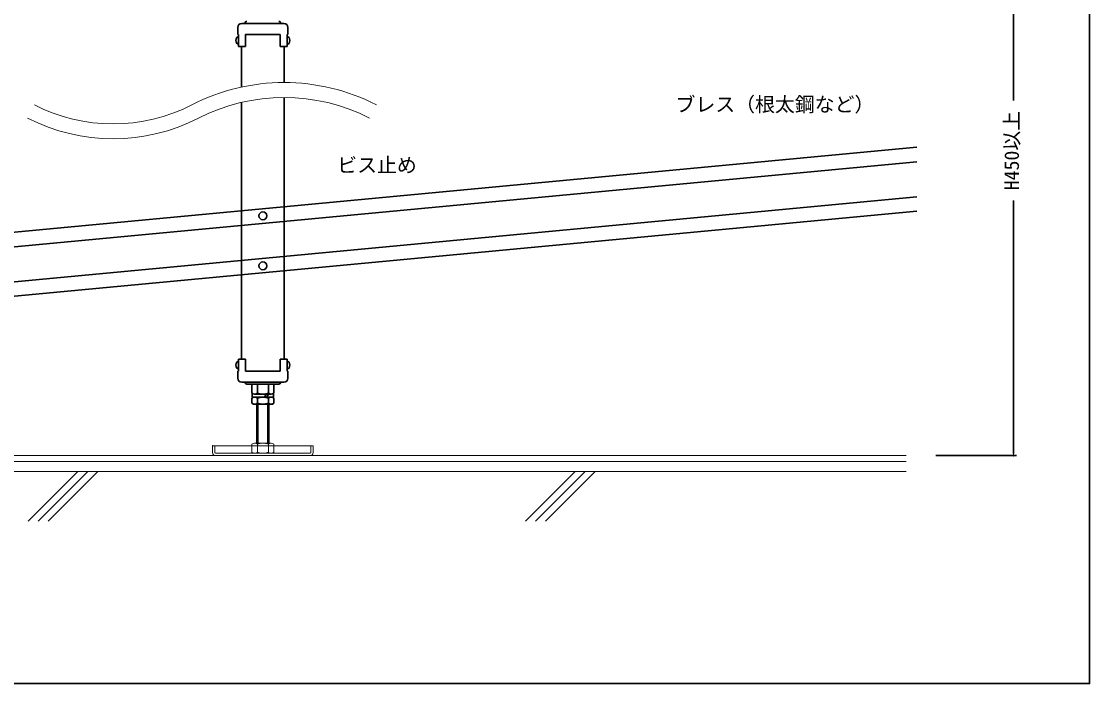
# Model space of a CAD drawing. Units: millimetres, scale not verified. Extents: x -900 to 900, y -600 to 600.
# Drawn here: x -174 to 900, y -600 to 66 of the extents above; entities that cross this region are included whole.
import ezdxf
from ezdxf.enums import TextEntityAlignment as Align

# ---------------------------------------------------------------- set-up
doc = ezdxf.new("R2010")
doc.units = ezdxf.units.MM
doc.header["$LTSCALE"] = 0.5
doc.header["$PDMODE"] = 32
doc.header["$PDSIZE"] = 0.25
doc.linetypes.add('DASHED1', pattern=[1.8, 1.2, -0.6])
for name, color, linetype, lineweight in [('0-0', 7, 'Continuous', 18), ('0-F_HATCH', 9, 'Continuous', 18), ('1-0_KUTAI', 3, 'Continuous', 18), ('1-1_BOUSUI', 1, 'Continuous', 18), ('1-5_0', 6, 'Continuous', 18), ('1-6_MOJI', 7, 'Continuous', 30), ('1-8__1-0_', 4, 'Continuous', 30), ('1-9_躯体と製品', 4, 'Continuous', 30), ('1-A__2-0_', 4, 'Continuous', 30)]:
    doc.layers.add(name, color=color, linetype=linetype, lineweight=lineweight)
doc.styles.add('ＭＳ ゴシック', font='')
doc.styles.get('ＭＳ ゴシック').set_extended_font_data('MS Gothic')

# ---------------------------------------------------------------- blocks, each defined once
blk = doc.blocks.new('_DOT')
at = {"layer": '1-5_0', "color": 7, "lineweight": 20}
for p, q in [((-0.5, 0), (-1, 0)), ((0.25, 0), (-0.25, 0))]:
    blk.add_line(p, q, dxfattribs=at)
blk.add_circle((0, 0), 0.25, dxfattribs=at)

msp = doc.modelspace()

# ---------------------------------------------------------------- linework, layer by layer
at = {"layer": '0-0'}
for p, q in [((18.0603, -367.7197), (18.0603, -360.7501)), ((18.0603, -360.7501), (119.0747, -360.7501)), ((57.5064, -360.7501), (57.5064, -359.3356)), ((60.2716, -358.3254), (76.8633, -358.3254)), ((63.0369, -360.7501), (63.0369, -359.3356)), ((74.098, -360.7501), (74.098, -359.3356)), ((79.6285, -360.7501), (79.6285, -359.3356)), ((119.0747, -367.7197), (119.0747, -360.7501)), ((116.0441, -370.7502), (21.0907, -370.7502))]:
    msp.add_line(p, q, dxfattribs=at)
at = {"layer": '0-0', "linetype": 'DASHED1'}
for p, q in [((20.3836, -367.7197), (20.3836, -360.7501)), ((57.5064, -367.4167), (57.5064, -360.7501)), ((63.0369, -367.4167), (63.0369, -360.7501)), ((74.098, -367.4167), (74.098, -360.7501)), ((79.6285, -367.4166), (79.6285, -360.7501)), ((116.7513, -367.7197), (116.7513, -360.7501)), ((21.0907, -368.4268), (116.0441, -368.4268))]:
    msp.add_line(p, q, dxfattribs=at)
at = {"layer": '0-0'}
for centre, radius, start, end in [((60.2716, -362.6155), 4.29, 49.86583, 130.13417), ((68.5675, -373.9703), 15.6449, 69.29823, 110.70177), ((76.8633, -362.6155), 4.29, 49.8652, 130.13417), ((21.0907, -367.7197), 3.0304, 180, 270), ((116.0441, -367.7197), 3.0304, 270, 0)]:
    msp.add_arc(centre, radius, start, end, dxfattribs=at)
at = {"layer": '0-0', "linetype": 'DASHED1'}
for centre, radius, start, end in [((21.0907, -367.7197), 0.7071, 180, 270), ((60.2716, -364.1368), 4.29, 229.86583, 310.13417), ((68.5675, -352.7819), 15.6449, 249.29823, 290.70177), ((76.8633, -364.1368), 4.29, 229.86583, 310.13417), ((116.0441, -367.7197), 0.7071, 270, 0)]:
    msp.add_arc(centre, radius, start, end, dxfattribs=at)
at = {"layer": '0-0'}
msp.add_point((18.0603, -360.7501), dxfattribs=at)
at = {"layer": '0-F_HATCH'}
for p, q in [((-167.3557, -436.7502), (-117.3557, -386.7502)), ((-157.3557, -436.7502), (-107.3557, -386.7502)), ((-147.3557, -436.7502), (-97.3557, -386.7502)), ((332.6443, -436.7502), (382.6443, -386.7502)), ((342.6443, -436.7502), (392.6443, -386.7502)), ((352.6443, -436.7502), (402.6443, -386.7502))]:
    msp.add_line(p, q, dxfattribs=at)
for centre, radius, start, end in [((89.9416, -198.8077), 203.1919, 62.80738, 117.19262), ((89.9416, -198.8077), 188.1919, 62.80738, 117.19262), ((-82.0596, 135.9765), 173.1919, 242.80738, 297.19262), ((-82.0596, 135.9765), 188.1919, 242.80738, 297.19262)]:
    msp.add_arc(centre, radius, start, end, dxfattribs=at)
at = {"layer": '1-0_KUTAI'}
msp.add_line((715.3425, -386.7502), (-810.9807, -386.7502), dxfattribs=at)
at = {"layer": '1-1_BOUSUI'}
for p, q in [((715.3425, -370.7502), (-810.9807, -370.7502)), ((715.3425, -376.7502), (-810.9807, -376.7502))]:
    msp.add_line(p, q, dxfattribs=at)
at = {"layer": '1-6_MOJI', "color": 4}
for p, q in [((823.3214, 240.7499), (823.3214, -13.6563)), ((823.3214, -368.7502), (823.3214, -114.3439)), ((745.3425, -370.7502), (826.3214, -370.7502))]:
    msp.add_line(p, q, dxfattribs=at)
msp.add_lwpolyline([(-900, -600), (900, -600), (900, 600), (-900, 600)], close=True, dxfattribs=at)
at = {"layer": '1-8__1-0_'}
for p, q in [((43.3913, 59.8862), (43.3913, 52.6859)), ((47.3913, 63.8862), (68.5913, 63.8859)), ((89.7913, 63.8862), (68.5913, 63.8859)), ((93.7913, 59.8862), (93.7913, 52.6859)), ((44.1263, 50.1859), (43.1962, 50.1859)), ((44.1263, 43.1859), (43.1962, 43.1859)), ((43.3913, 52.6859), (44.1263, 52.6859)), ((44.1263, 52.6859), (44.1263, 40.6859)), ((86.0563, 52.6859), (86.0563, 40.6859)), ((93.0563, 52.6859), (93.0563, 40.6859)), ((93.7913, 52.6859), (93.0563, 52.6859)), ((93.0563, 50.1859), (93.9864, 50.1859)), ((93.0563, 43.1859), (93.9864, 43.1859)), ((44.1263, 40.6859), (51.1263, 40.6859)), ((47.2416, -0.153), (47.2416, 40.6859)), ((93.0563, 40.6859), (86.0563, 40.6859)), ((89.9416, 4.3843), (89.9416, 40.6859)), ((89.9416, -273.6863), (89.9416, -10.6179)), ((47.2416, -273.6863), (47.2416, -15.524)), ((44.1263, -276.1863), (43.1962, -276.1863)), ((44.1263, -273.6863), (51.1263, -273.6863)), ((44.1263, -285.6863), (44.1263, -273.6863)), ((93.0563, -273.6863), (86.0563, -273.6863)), ((86.0563, -285.6863), (86.0563, -273.6863)), ((93.0563, -285.6863), (93.0563, -273.6863)), ((93.0563, -276.1863), (93.9864, -276.1863)), ((44.1263, -283.1863), (43.1962, -283.1863)), ((43.3913, -285.6863), (44.1263, -285.6863)), ((43.3913, -292.8866), (43.3913, -285.6863)), ((93.0563, -283.1863), (93.9864, -283.1863)), ((93.7913, -285.6863), (93.0563, -285.6863)), ((93.7913, -292.8866), (93.7913, -285.6863)), ((47.3913, -296.8866), (68.5913, -296.8863)), ((52.5913, -298.8863), (68.5913, -298.8863)), ((89.7913, -296.8866), (68.5913, -296.8863)), ((84.5913, -298.8863), (68.5913, -298.8863))]:
    msp.add_line(p, q, dxfattribs=at)
for points in [[(86.0563, 52.6859), (51.1263, 52.6859), (51.1263, 40.6859)], [(86.0563, -285.6863), (51.1263, -285.6863), (51.1263, -273.6863)]]:
    msp.add_lwpolyline(points, dxfattribs=at)
for centre, radius, start, end in [((52.5913, 63.8859), 2, 90, 180), ((84.5913, 63.8859), 2, 0, 90), ((47.3913, 59.8862), 4, 90, 180), ((89.7913, 59.8862), 4, 0, 90), ((47.5263, 46.6859), 6, 150, 210), ((43.1962, 49.1859), 1, 90, 150), ((43.1962, 44.1859), 1, 210, 270), ((93.9864, 49.1859), 1, 30, 90), ((93.9864, 44.1859), 1, 270, 330), ((89.6563, 46.6859), 6, 330, 30), ((47.5263, -279.6863), 6, 150, 210), ((43.1962, -277.1863), 1, 90, 150), ((93.9864, -277.1863), 1, 30, 90), ((89.6563, -279.6863), 6, 330, 30), ((43.1962, -282.1863), 1, 210, 270), ((93.9864, -282.1863), 1, 270, 330), ((47.3913, -292.8866), 4, 180, 270), ((52.5913, -296.8863), 2, 180, 270), ((84.5913, -296.8863), 2, 270, 0), ((89.7913, -292.8866), 4, 270, 0)]:
    msp.add_arc(centre, radius, start, end, dxfattribs=at)
at = {"layer": '1-9_躯体と製品'}
for p, q in [((726.2449, -75.2353), (-809.6202, -219.9833)), ((726.2449, -110.3904), (-806.3362, -254.8289)), ((726.2449, -124.9547), (-804.9757, -269.2649))]:
    msp.add_line(p, q, dxfattribs=at)
msp.add_lwpolyline([(726.2449, -60.6711), (-810.9807, -205.5472), (-804.9757, -269.2649)], dxfattribs=at)
for centre in [(68.5674, -129.6586), (68.5674, -179.9304)]:
    msp.add_circle(centre, 4, dxfattribs=at)
at = {"layer": '1-A__2-0_'}
for p, q in [((57.5296, -298.8863), (57.5296, -307.9775)), ((63.0602, -298.8863), (63.0602, -307.9776)), ((74.1213, -298.8863), (74.1213, -307.9776)), ((79.6518, -298.8863), (79.6518, -307.9776)), ((57.8405, -308.9878), (57.8405, -311.9878)), ((76.8866, -308.9878), (60.2949, -308.9878)), ((70.2556, -311.9878), (71.9876, -308.9878)), ((72.5649, -311.9878), (74.297, -308.9878)), ((79.3405, -308.9878), (79.3405, -311.9878)), ((59.0905, -311.9878), (57.6209, -312.8363)), ((57.6209, -312.8363), (57.6209, -318.1393)), ((59.0907, -318.9878), (57.6209, -318.1393)), ((57.8405, -311.9878), (79.3405, -311.9878)), ((78.0905, -311.9878), (59.0905, -311.9878)), ((78.0905, -318.9878), (59.0905, -318.9878)), ((61.6362, -311.9878), (63.1058, -312.8363)), ((61.6362, -318.9878), (63.1057, -318.1393)), ((62.5298, -318.9878), (62.5298, -358.3254)), ((63.1058, -312.8363), (63.1058, -318.1393)), ((63.54, -358.3254), (63.54, -318.9878)), ((73.6413, -358.3254), (73.6413, -318.9878)), ((75.545, -311.9878), (74.0754, -312.8363)), ((74.0754, -312.8363), (74.0754, -318.1393)), ((75.5451, -318.9878), (74.0755, -318.1393)), ((74.6516, -318.9878), (74.6516, -358.3254)), ((78.0907, -311.9877), (79.5603, -312.8363)), ((78.0907, -318.9878), (79.5603, -318.1393)), ((79.5603, -312.8363), (79.5603, -318.1393))]:
    msp.add_line(p, q, dxfattribs=at)
for centre, radius, start, end in [((60.2949, -304.6977), 4.29, 229.8652, 310.13417), ((68.5907, -293.3428), 15.6449, 249.29823, 290.70177), ((76.8866, -304.6977), 4.29, 229.86583, 310.13417), ((68.5905, -330.1393), 18.1515, 72.41205, 107.58794), ((68.5905, -300.8363), 18.1515, 252.41205, 287.58795)]:
    msp.add_arc(centre, radius, start, end, dxfattribs=at)

# ---------------------------------------------------------------- block references
at = {"layer": '1-6_MOJI', "xscale": 2, "yscale": 2, "rotation": 270}
msp.add_blockref('_DOT', (823.3214, -370.7502), dxfattribs=at)

# ---------------------------------------------------------------- texts
at = {"layer": '1-6_MOJI', "style": 'ＭＳ ゴシック'}
for s, p in [('ブレス（根太鋼など）', (483.561, -29.3043)), ('ビス止め', (143.3937, -90.3805))]:
    msp.add_text(s, height=14.66, dxfattribs=at).set_placement(p, align=Align.BOTTOM_LEFT)
msp.add_text('H450以上', height=14.66, rotation=90, dxfattribs=at).set_placement((833.3214, -104.0001), align=Align.BOTTOM_LEFT)

doc.saveas('drawing.dxf')
